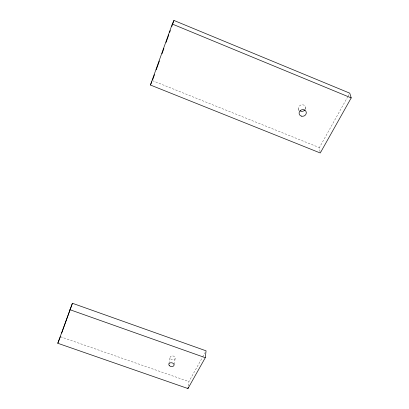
<?xml version="1.0" encoding="UTF-8"?>
<svg xmlns="http://www.w3.org/2000/svg" width="409" height="409" viewBox="0 0 409 409"><rect width="100%" height="100%" fill="white"/><g stroke="black" fill="none" stroke-linecap="round" stroke-linejoin="round"><path stroke-width="0.31" stroke-dasharray="2.04 1.53" d="M188.309 386.019L188.917 381.592L202.394 357.42M174.173 364.434L175.226 358.218M168.922 363.647L170.037 357.44M202.7 356.873L205.154 352.476M320.073 151.79L319.393 147.603L347.584 97.045M347.895 96.493L349.133 94.269M60.409 336.714L188.917 381.592M152.352 80.599L319.393 147.603M305.62 107.475L305.952 109.919M298.56 108.671L298.836 111.12M298.795 109.489A3.589 3.277 -20 0 1 302.118 104.755A3.589 3.277 -20 0 1 305.359 109.188M170.63 358.877A2.623 1.897 10.3 0 0 175.078 358.688A2.623 1.897 10.3 0 0 172.184 355.902A2.623 1.897 10.3 0 0 170.63 358.877"/><path stroke-width="0.61" d="M205.292 357.691L206.07 350.83L72.419 303.268L57.792 343.269L187.956 388.55L205.292 357.691L69.847 309.664M187.956 388.55L188.135 387.287M150.42 85.016L172.286 24.044L173.948 20.45L349.756 93.16L351.208 97.904L320.267 152.986L150.42 85.016L151.867 81.703M61.693 333.13L72.419 303.268M152.567 80.006L154.49 74.648M156.202 69.883L159.408 60.946M161.974 53.799L163.897 48.441M166.039 42.485L168.815 34.745M169.669 32.362L170.313 30.573M171.811 26.406L173.948 20.45M57.792 343.269L60.409 336.714M172.286 24.044L351.208 97.904M304.884 109.955A3.589 3.277 -20 0 1 299.904 110.793M169.418 365.712A2.659 1.902 10.3 0 0 173.917 365.534A2.659 1.902 10.3 0 0 170.982 362.727A2.659 1.902 10.3 0 0 169.418 365.712M301.275 116.11A3.65 3.318 -19 0 0 306.29 112.363A3.65 3.318 -19 0 0 300.528 110.389A3.65 3.318 -19 0 0 301.275 116.11"/></g></svg>
